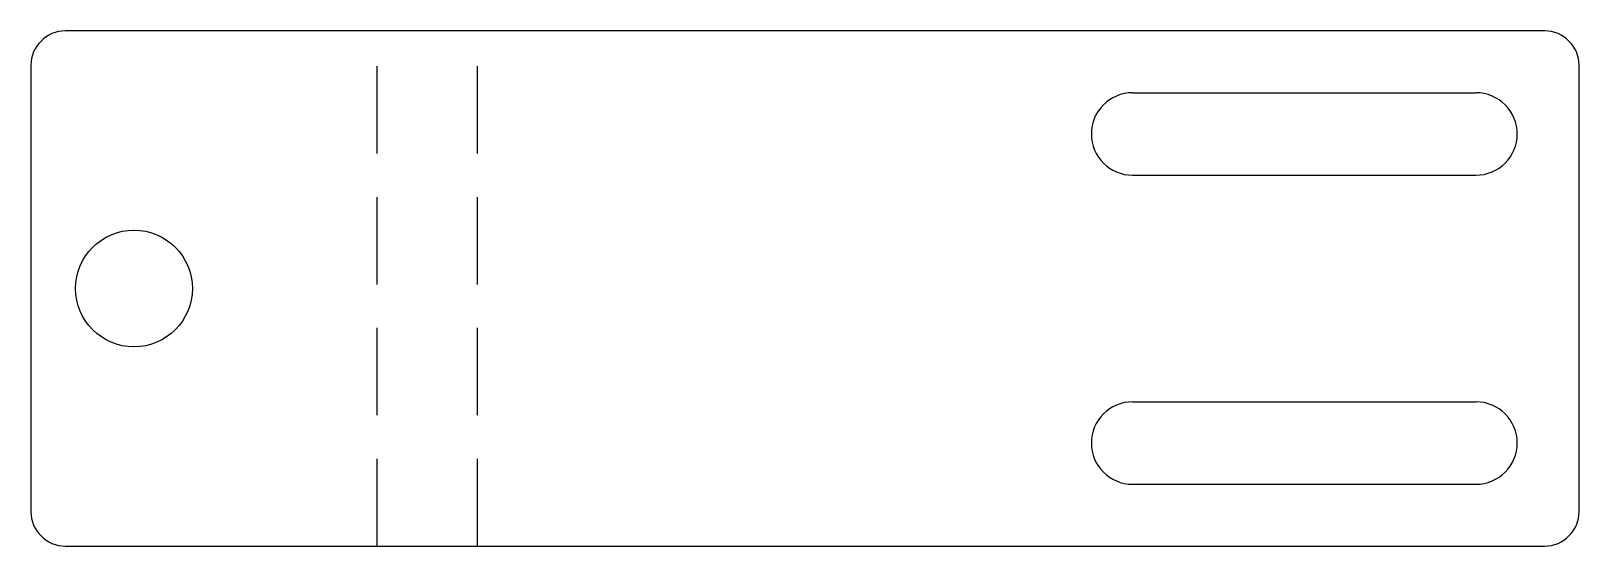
# Model space of a CAD drawing. Extents: x 0 to 225, y 0 to 75.
import ezdxf

# ---------------------------------------------------------------- set-up
doc = ezdxf.new("R2010")
doc.units = 0
doc.header["$MEASUREMENT"] = 0
doc.linetypes.add('DASHED', pattern=[19.05, 12.7, -6.35])
doc.layers.get('0').update_dxf_attribs({"linetype": 'CONTINUOUS'})

msp = doc.modelspace()

# ---------------------------------------------------------------- linework, layer by layer
for p, q in [((220.38, 75), (5, 75)), ((0, 70), (0, 5)), ((225.38, 5), (225.38, 70)), ((160.38, 66), (210.38, 66)), ((160.38, 54), (210.38, 54)), ((160.38, 21), (210.38, 21)), ((160.38, 9), (210.38, 9)), ((5, 0), (220.38, 0))]:
    msp.add_line(p, q)
at = {"linetype": 'DASHED'}
for p, q in [((50.38, 0), (50.38, 75)), ((65, 0), (65, 75))]:
    msp.add_line(p, q, dxfattribs=at)
msp.add_circle((15, 37.5), 8.5)
for centre, radius, start, end in [((5, 70), 5, 90, 180), ((220.38, 70), 5, 0, 90), ((160.38, 60), 6, 90, 270), ((210.38, 60), 6, 270, 90), ((160.38, 15), 6, 90, 270), ((210.38, 15), 6, 270, 90), ((5, 5), 5, 180, 270), ((220.38, 5), 5, 270, 0)]:
    msp.add_arc(centre, radius, start, end)

doc.saveas('drawing.dxf')
